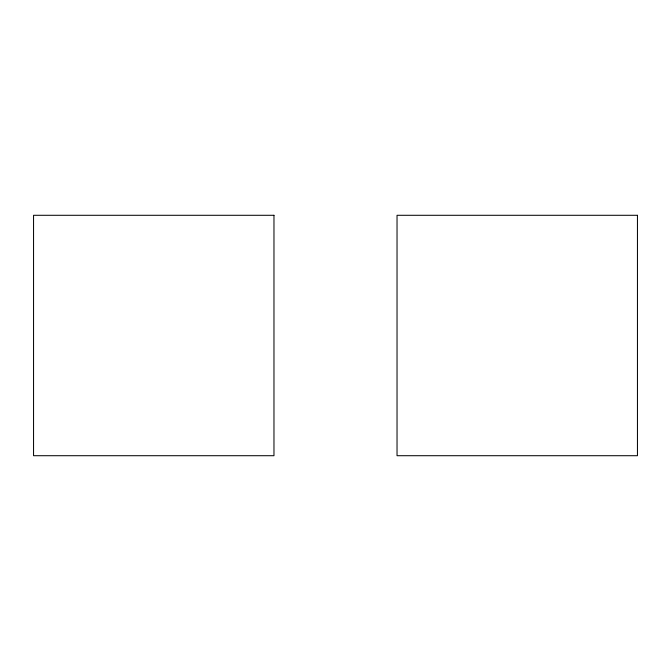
<?xml version="1.0" encoding="UTF-8"?>
<svg xmlns="http://www.w3.org/2000/svg" width="671" height="671" viewBox="0 0 671 671"><rect width="100%" height="100%" fill="white"/><g stroke="black" fill="none" stroke-linecap="round" stroke-linejoin="round"><path stroke-width="1.01" d="M273.969 215.29L33.55 215.29L33.55 455.71L273.969 455.71L273.969 215.29M637.45 215.29L397.031 215.29L397.031 455.71L637.45 455.71L637.45 215.29"/></g></svg>
